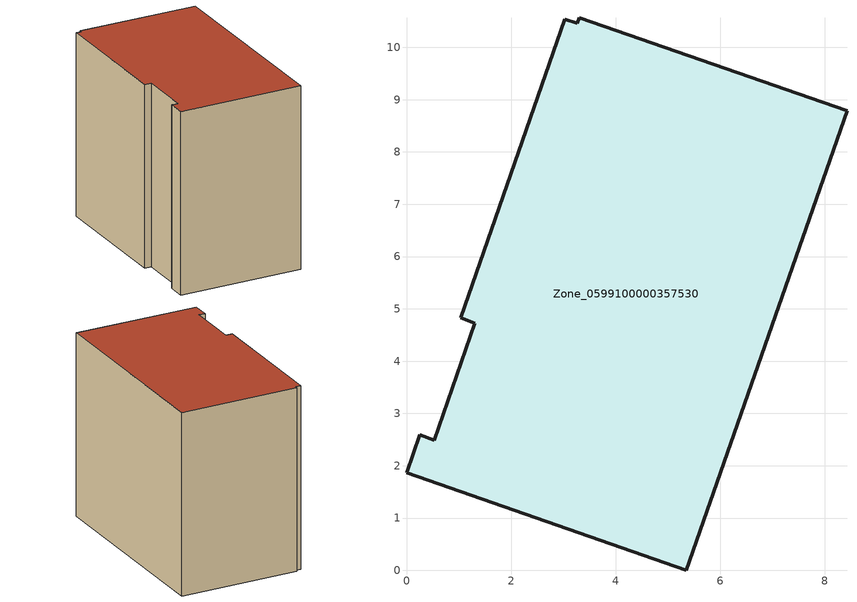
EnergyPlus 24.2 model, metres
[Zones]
Zone_0599100000357530
 floor ground (C_G): 1.03,4.83 3.02,10.54 3.27,10.46 3.3,10.57 8.42,8.79 5.35,0 0,1.86 0.25,2.59 0.54,2.49 1.3,4.73 z0
 wall outside (C_F): 5.35,0 8.42,8.79 3.3,10.57 3.27,10.46 3.02,10.54 1.03,4.83 1.3,4.73 0.54,2.49 0.25,2.59 0,1.86 5.35,0 z0:8.31
 roof outside (C_R): 3.02,10.54 1.03,4.83 1.3,4.73 0.54,2.49 0.25,2.59 0,1.86 5.35,0 8.42,8.79 3.3,10.57 3.27,10.46 z8.31
[BUILDING]
Pand.0599100000357530: North Axis=0; Terrain=City; Loads Convergence Tolerance Value=0.04; Temperature Convergence Tolerance Value=0.4; Solar Distribution=FullExterior; Maximum Number of Warmup Days=25; Minimum Number of Warmup Days=1
[Site:Location]
Rotterdam.The.Hague.AP_ZH_NLD Design_Conditions: Latitude=51.96; Longitude=4.45; Time Zone=1; Elevation=-4.5
[SITE:GROUNDTEMPERATURE:BUILDINGSURFACE]
18, 18, 18, 18, 18, 18, 18, 18, 18, 18, 18, 18
[MATERIAL] Thermal Absorptance=0.9; Solar Absorptance=0.7; Visible Absorptance=0.7
Name | Roughness | Thickness | Conductivity | Density | Specific Heat
G.TC.1992-2005 | MediumSmooth | 0.15 | 0.06 | 540 | 1210
F.TC.1992-2005 | Rough | 0.3 | 0.12 | 1920 | 840
R.TC.1992-2005 | MediumRough | 0.2 | 0.08 | 1500 | 1000
[CONSTRUCTION]
C_G: G.TC.1992-2005
C_F: F.TC.1992-2005
C_R: R.TC.1992-2005
[ZONE]
Zone_0599100000357530: Type=1; Multiplier=1; Ceiling Height=Autocalculate; Volume=Autocalculate; Floor Area=autocalculate; Part of Total Floor Area=Yes
[ZONEINFILTRATION:DESIGNFLOWRATE]
Infil_Zone_0599100000357530: Zone or ZoneList or Space or SpaceList=Zone_0599100000357530; Schedule=AlwaysOn; Design Flow Rate Calculation Method=Flow/Area; Flow Rate per Floor Area=0.0015; Constant Term Coefficient=1; Temperature Term Coefficient=0; Velocity Term Coefficient=0; Velocity Squared Term Coefficient=0
[HVACTEMPLATE:ZONE:IDEALLOADSAIRSYSTEM]
Zone_0599100000357530: Maximum Heating Supply Air Temperature=50; Minimum Cooling Supply Air Temperature=13; Maximum Heating Supply Air Humidity Ratio=0.0156; Minimum Cooling Supply Air Humidity Ratio=0.0077; Heating Limit=NoLimit; Cooling Limit=NoLimit; Dehumidification Control Type=ConstantSensibleHeatRatio; Cooling Sensible Heat Ratio=0.7; Dehumidification Setpoint=60; Humidification Control Type=None; Humidification Setpoint=30; Outdoor Air Method=None; Outdoor Air Flow Rate per Person=0.00944; Outdoor Air Flow Rate per Zone Floor Area=0; Outdoor Air Flow Rate per Zone=0; Demand Controlled Ventilation Type=None; Outdoor Air Economizer Type=NoEconomizer; Heat Recovery Type=None; Sensible Heat Recovery Effectiveness=0.7; Latent Heat Recovery Effectiveness=0.65
[ZONECONTROL:THERMOSTAT]
ThermostatControl_Zone_0599100000357530: Zone or ZoneList=Zone_0599100000357530; Control Type Schedule=DualSetpointControlType; Control 1=Thermostat_Zone_0599100000357530; Temperature Difference Between Cutout And Setpoint=0
[THERMOSTATSETPOINT:DUALSETPOINT]
Thermostat_Zone_0599100000357530: Heating Setpoint Temperature Schedule=HeatingSetpoint_Zone_0599100000357530; Cooling Setpoint Temperature Schedule=CoolingSetpoint_Zone_0599100000357530
[SCHEDULE:COMPACT]
HeatingSetpoint_Zone_0599100000357530: Through: 12/31, For: AllDays, Until: 24:00, 21
CoolingSetpoint_Zone_0599100000357530: Through: 12/31, For: AllDays, Until: 24:00, 24
DualSetpointControlType: Through: 12/31, For: AllDays, Until: 24:00, 4
AlwaysOn: Through: 12/31, For: AllDays, Until: 24:00, 1
